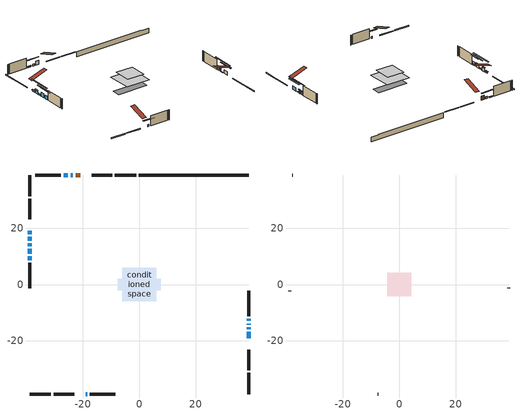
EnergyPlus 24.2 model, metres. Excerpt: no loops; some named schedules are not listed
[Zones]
conditioned space
 floor outside (Floor1 construction): -1.52,-1.52 -1.52,1.52 1.52,1.52 1.52,-1.52 z0.15
 floor adiabatic (AdiabaticFloorConstruction): -5.97,-5.97 -5.97,5.97 5.97,5.97 5.97,-5.97 z2.59
 floor foundation (Slab1 construction): -7.66,-2.12 -7.66,2.12 7.66,2.12 7.66,-2.12 z-2.29
 wall outside (RimJoist1 construction): -1.13,38.91 -8.66,38.91 / -38.91,-38.91 -31.39,-38.91 / -38.91,38.91 -38.91,31.39 / 38.91,-38.91 38.91,-31.39 z0.15:0.45
 wall outside (RimJoist2 construction): -9.59,38.91 -16.92,38.91 / -30.46,-38.91 -23.12,-38.91 / -38.91,30.46 -38.91,23.12 / 38.91,-30.46 38.91,-23.12 z0.15:0.45
 wall outside (AdiabaticWallConstruction 1): -20.96,38.91 -22.65,38.91 z0.15:2.18
 wall outside (AdiabaticWallConstruction): 38.91,-19.08 38.91,-16.79 / -38.91,16.93 -38.91,15.61 z0.15:1.85; -38.91,19.08 -38.91,17.86 z0.15:0.76; 38.91,-15.87 38.91,-15.25 z0.15:0.41; -38.91,14.69 -38.91,13.67 z0.15:0.84; -23.57,38.91 -24.41,38.91 / -19.08,-38.91 -18.47,-38.91 z0.15:1.07; -38.91,12.74 -38.91,10.91 z0.15:2.16; -38.91,9.98 -38.91,8.66 z0.15:1.9; 38.91,-14.33 38.91,-13.87 z0.15:1.83; 38.91,-12.94 38.91,-12.25 z0.15:1.73; -25.34,38.91 -26.92,38.91 z0.15:0.46
 wall outside (Wall1 construction): -27.85,38.91 -36.87,38.91 / -17.54,-38.91 -8.52,-38.91 / -38.91,7.73 -38.91,-1.29 / 38.91,-11.33 38.91,-2.3 z0.15:5.03
 wall foundation (FoundationWall1 construction): -0.2,38.91,-2.29 -0.2,38.91,0.15 35,38.91,0.15 35,38.91,-0.07 38.91,38.91,-0.07 38.91,38.91,-2.29
 window (WindowConstruction): 38.91,-19.08 38.91,-16.79 z0.15:1.85
 window (WindowConstruction 8): -38.91,19.08 -38.91,17.86 z0.15:0.76
 window (WindowConstruction 9): -38.91,16.93 -38.91,15.61 z0.15:1.85
 window (WindowConstruction 10): 38.91,-15.87 38.91,-15.26 z0.15:0.4
 window (WindowConstruction 11): -38.91,14.68 -38.91,13.67 z0.15:0.84
 window (WindowConstruction 1): -23.57,38.91 -24.41,38.91 z0.15:1.06
 window (WindowConstruction 2): -19.08,-38.91 -18.47,-38.91 z0.15:1.06
 window (WindowConstruction 3): -38.91,12.74 -38.91,10.91 z0.15:2.16
 window (WindowConstruction 4): -38.91,9.98 -38.91,8.66 z0.15:1.9
 window (WindowConstruction 5): 38.91,-14.33 38.91,-13.87 z0.15:1.83
 window (WindowConstruction 6): 38.91,-12.94 38.91,-12.26 z0.15:1.73
 window (WindowConstruction 7): -25.34,38.91 -26.92,38.91 z0.15:0.45
 door (Door): -20.96,38.91 -22.64,38.91 z0.15:2.18
 ceiling adiabatic (AdiabaticFloorConstruction): 5.97,-5.97 5.97,5.97 -5.97,5.97 -5.97,-5.97 z2.59
attic - vented
 floor to conditioned space (Floor2 construction Reversed): -4.25,-4.25 -4.25,4.25 4.25,4.25 4.25,-4.25 z5.03
 wall outside (Wall3 construction): -37.8,38.91 -37.98,38.91 / -7.59,-38.91 -7.41,-38.91 / -38.91,-2.22 -38.91,-2.4 / 38.91,-1.37 38.91,-1.19 z0.15:5.03
 roof outside (Roof1 construction): -20.04,38.91,5.03 -20.04,30.63,7.79 -17.85,30.63,7.79 -17.85,38.91,5.03; -20.01,-38.91,5.03 -20.01,-30.63,7.79 -22.19,-30.63,7.79 -22.19,-38.91,5.03; -38.91,20.01,5.03 -30.63,20.01,7.79 -30.63,22.19,7.79 -38.91,22.19,5.03; 38.91,-20.01,5.03 30.63,-20.01,7.79 30.63,-22.19,7.79 38.91,-22.19,5.03
shading: 38.91,-14.16 38.91,-21.72 39.32,-21.72 39.32,-14.16 z4.49; -38.91,17.66 -38.91,19.28 -39.32,19.28 -39.32,17.66 z0.96; -38.91,15.41 -38.91,17.13 -39.32,17.13 -39.32,15.41 z2.05; 38.91,-10.18 38.91,-20.95 39.32,-20.95 39.32,-10.18 z5.48; -38.91,8.59 -38.91,19.77 -39.32,19.77 -39.32,8.59 z5.92; -27.05,38.91 -20.93,38.91 -20.93,39.32 -27.05,39.32 z3.7; -15.83,-38.91 -21.72,-38.91 -21.72,-39.32 -15.83,-39.32 z3.7; -38.91,8.27 -38.91,15.38 -39.32,15.38 -39.32,8.27 z4.8; -38.91,6.02 -38.91,12.62 -39.32,12.62 -39.32,6.02 z4.54; 38.91,-13.67 38.91,-14.53 39.32,-14.53 39.32,-13.67 z2.03; 38.91,-12.05 38.91,-13.14 39.32,-13.14 39.32,-12.05 z1.93; -27.12,38.91 -25.14,38.91 -25.14,39.32 -27.12,39.32 z0.66
[Building]
Building 1: Terrain=Suburbs
[Site:Location]
Windsor AP_ON: Latitude {deg}=42.28; Longitude {deg}=-82.96; Time Zone {hr}=-5; Elevation {m}=190; Keep Site Location Information=Yes
[Site:GroundTemperature:Shallow]
6.34957, 4.46684, 4.31606, 5.20952, 8.79623, 12.3662, 15.4612, 17.4219, 17.5884, 15.9938, 12.9777, 9.51722
[Site:WaterMainsTemperature]
Calculation Method=Schedule; Temperature Schedule=mains temperature schedule
[Material] Roughness=Rough; Thermal Absorptance=0.9
Name | Thickness {m} | Conductivity {W/m-K} | Density {kg/m3} | Specific Heat {J/kg-K} | Solar Absorptance | Visible Absorptance
asphalt or fiberglass shingles | 0.00635 | 0.162714 | 1121.4 | 1465.45 | 0.84 | 0.84
ceiling loosefill ins | 0.0846667 | 0.0480833 | 16.02 | 1046.75 | 0.7 | 0.7
ceiling stud and cavity | 0.1397 | 0.0963999 | 65.682 | 1177.47 | 0.7 | 0.7
concrete 4.0 in. | 0.1016 | 1.803125 | 2242.8 | 837.4 | 0.7 | 0.7
concrete 8.0 in. | 0.2032 | 1.803125 | 2242.8 | 837.4 | 0.7 | 0.7
door material | 0.04445 | 0.053851 | 512.64 | 1214.23 | 0.7 | 0.7
exterior vertical ins | 0.00196271 | 0.029427 | 32.04 | 1214.23 | 0.7 | 0.7
floor covering | 0.0127 | 0.0433444 | 54.468 | 1339.84 | 0.6 | 0.6
floor rigid ins | 0.051816 | 0.029427 | 32.04 | 1214.23 | 0.7 | 0.7
floor rigid ins 1; wall rigid ins | 0.512978 | 0.029427 | 32.04 | 1214.23 | 0.7 | 0.7
floor stud and cavity | 0.1397 | 0.0886258 | 92.3553 | 1139.71 | 0.7 | 0.7
floor stud and cavity 1 | 0.1397 | 1.75129 | 37.0049 | 1207.88 | 0.7 | 0.7
furniture material conditioned space 1 | 0.1524 | 0.115458 | 640.8 | 1214.23 | 0.6 | 0.6
gypsum board | 0.0127 | 0.160291 | 801 | 837.4 | 0.6 | 0.6
gypsum board 1 | 0.0127 | 0.160291 | 801 | 837.4 | 0.7 | 0.7
osb sheathing 0.5 in. | 0.0127 | 0.115458 | 512.64 | 1214.23 | 0.7 | 0.7
osb sheathing 0.75 in. | 0.01905 | 0.115458 | 512.64 | 1214.23 | 0.7 | 0.7
osb sheathing 2.0 in. | 0.0508 | 0.115458 | 512.64 | 1214.23 | 0.7 | 0.7
rim joist stud and cavity | 0.0508 | 0.177588 | 50.32683 | 1063.81 | 0.6 | 0.6
rim joist stud and cavity 1 | 0.0508 | 0.0332151 | 125.044 | 1163.47 | 0.6 | 0.6
slab rigid ins | 0.0064257 | 0.029427 | 32.04 | 1214.23 | 0.7 | 0.7
wall stud and cavity | 0.1397 | 0.0985572 | 139.0536 | 1170.24 | 0.7 | 0.7
wall stud and cavity 1 | 0.0889 | 6.9971 | 50.32683 | 1063.81 | 0.6 | 0.6
wall stud and cavity 2 | 0.0889 | 0.380278 | 52.3479 | 1209.89 | 0.7 | 0.7
wall stud and cavity 3 | 0.0889 | 0.391764 | 83.0341 | 1211.67 | 0.7 | 0.7
wood siding | 0.0254 | 0.102417 | 544.68 | 1172.36 | 0.25 | 0.25
wood siding 1 | 0.00254 | 0.102417 | 544.68 | 1172.36 | 0.25 | 0.25
wood siding 2; wood siding 3; wood siding 4 | 0.0254 | 0.102417 | 544.68 | 1172.36 | 0.7 | 0.7
[WindowMaterial:SimpleGlazingSystem]
Name | U-Factor {W/m2-K} | Solar Heat Gain Coefficient
WindowMaterial | 3.58055 | 0.7
WindowMaterial 1 | 3.869557 | 0.67
WindowMaterial 10 | 2.699889 | 0.46
WindowMaterial 11 | 3.93996 | 0.67
WindowMaterial 2 | 4.20853 | 0.66
WindowMaterial 3 | 3.304596 | 0.72
WindowMaterial 4 | 2.102 | 0.64
WindowMaterial 5 | 2.99401 | 0.6
WindowMaterial 6 | 3.90306 | 0.68
WindowMaterial 7 | 4.62927 | 0.61
WindowMaterial 8 | 2.27915 | 0.58
WindowMaterial 9 | 3.51979 | 0.71
[Construction]
AdiabaticFloorConstruction: floor stud and cavity 1, floor rigid ins 1, osb sheathing 0.75 in., floor covering
AdiabaticWallConstruction: wood siding 3, wall rigid ins, wall stud and cavity 2, gypsum board
AdiabaticWallConstruction 1: wood siding 4, wall rigid ins, wall stud and cavity 2, gypsum board
Door: door material
Floor1 construction: floor stud and cavity, floor rigid ins, osb sheathing 0.75 in., floor covering
Floor2 construction Reversed: gypsum board, ceiling stud and cavity, ceiling loosefill ins
FoundationWall1 construction: concrete 8.0 in., gypsum board 1
furniture construction conditioned space 1: furniture material conditioned space 1
PartitionWallConstruction: gypsum board, wall stud and cavity 3, gypsum board
RimJoist1 construction: wood siding 2, rim joist stud and cavity
RimJoist2 construction: wood siding 2, osb sheathing 2.0 in., rim joist stud and cavity 1
Roof1 construction: asphalt or fiberglass shingles
Slab1 construction: slab rigid ins, concrete 4.0 in.
Wall1 construction: wood siding, osb sheathing 0.5 in., wall stud and cavity, gypsum board
Wall3 construction: wood siding 1, wall stud and cavity 1
WindowConstruction: WindowMaterial
WindowConstruction 1: WindowMaterial 1
WindowConstruction 10: WindowMaterial 10
WindowConstruction 11: WindowMaterial 11
WindowConstruction 2: WindowMaterial 2
WindowConstruction 3: WindowMaterial 3
WindowConstruction 4: WindowMaterial 4
WindowConstruction 5: WindowMaterial 5
WindowConstruction 6: WindowMaterial 6
WindowConstruction 7: WindowMaterial 7
WindowConstruction 8: WindowMaterial 8
WindowConstruction 9: WindowMaterial 9
[Zone] Multiplier=1; Part of Total Floor Area=Yes
Name | Volume {m3}
attic - vented | 32.4546
conditioned space | 531.3
[Space]
Name | Zone | Volume {m3}
attic - vented 1 | attic - vented | 32.4546
conditioned space 1 | conditioned space | 531.3
[ZoneInfiltration:EffectiveLeakageArea]
infil attic - vented 1: Zone or Space=attic - vented 1; Schedule=Always On Discrete; Effective Air Leakage Area {cm2}=3216.89; Stack Coefficient=0.0005312; Wind Coefficient=1.55722e-05
[ZoneMixing]
whole house fan mix: Zone or Space=attic - vented; Schedule=Always On Continuous; Design Flow Rate Calculation Method=Flow/Zone; Design Flow Rate {m3/s}=0; Source Zone or Space=conditioned space
[SurfaceProperty:ExposedFoundationPerimeter]
Slab1: Exposed Perimeter Calculation Method=TotalExposedPerimeter; Total Exposed Perimeter {m}=39.117
[InternalMass] Zone or ZoneList=conditioned space; Space or SpaceList=conditioned space 1
Name | Construction | Surface Area {m2}
furniture mass conditioned space 1 | furniture construction conditioned space 1 | 86.6841
partition wall mass | PartitionWallConstruction | 216.71
[Lights]
interior lighting: Zone or ZoneList or Space or SpaceList=conditioned space 1; Schedule=interior lighting schedule; Design Level Calculation Method=LightingLevel; Lighting Level {W}=343.2; Return Air Fraction=0; Fraction Radiant=0.6; Fraction Visible=0.2; Fraction Replaceable=1
[People]
occupants: Zone or ZoneList or Space or SpaceList=conditioned space 1; Number of People Schedule=occupants schedule; Number of People Calculation Method=People; Number of People=3; Fraction Radiant=0.314171; Sensible Heat Fraction=0.56303; Activity Level Schedule=occupants activity schedule; Carbon Dioxide Generation Rate {m3/s-W}=0; Enable ASHRAE 55 Comfort Warnings=No; Mean Radiant Temperature Calculation Type=EnclosureAveraged
[ElectricEquipment] Zone or ZoneList or Space or SpaceList=conditioned space 1; Design Level Calculation Method=EquipmentLevel
Name | Schedule | Design Level {W} | Fraction Latent | Fraction Radiant | Fraction Lost
clothes dryer | clothes dryer schedule | 140.772 | 0.015 | 0.081 | 0.85
clothes washer | clothes washer schedule | 32.1985 | 0.03 | 0.162 | 0.7
cooking range | cooking range schedule | 215.147 | 0.08 | 0.432 | 0.2
dishwasher | dishwasher schedule | 66.8632 | 0.3 | 0.18 | 0.4
fridge | fridge schedule | 72.9452 | 0 | 0.6 | 0
mech vent house fan | mech vent house fan schedule | 0.95 | 0 | 0 | 1
mech vent house fan cfis | mech vent house fan cfis schedule | 0 | 0 | 0 | 0
misc plug loads | misc plug loads schedule | 494.7 | 0.045 | 0.513 | 0.1
whole house fan | Always On Discrete | 0 | 0 | 0 | 1
[OtherEquipment] Zone or ZoneList or Space or SpaceList=conditioned space 1; Design Level Calculation Method=EquipmentLevel
Name | Fuel Type | Schedule | Design Level {W} | Fraction Latent | Fraction Radiant | Fraction Lost
clothes dryer 1 | Electricity | clothes dryer schedule | 0 | 0.015 | 0.081 | 0.85
cooking range 1 | Electricity | cooking range schedule | 0 | 0.08 | 0.432 | 0.2
general water use latent | None | general water use schedule | 62.594 | 1 | 0 | 0
general water use sensible | None | general water use schedule | -61.6891 | 0 | 0.6 | 0
mech vent house fan latent load | None | Always On Discrete | 0 | 1 | 0 | 0
mech vent house fan sensible load | None | Always On Discrete | 0 | 0 | 0 | 0
water heater energy adjustment1 | NaturalGas | Always On Discrete | 0.01 | 0 | 0 | 1
[ZoneInfiltration:DesignFlowRate] Zone or ZoneList or Space or SpaceList=conditioned space 1; Schedule=Always On Discrete; Design Flow Rate Calculation Method=Flow/Zone; Design Flow Rate {m3/s}=0
infil flow; natural vent flow; whole house fan flow
[AvailabilityManager:Scheduled]
central ac and furnace airloop Availability Manager: Schedule=Always On Discrete
[Foundation:Kiva]
Foundation Kiva 1: Initial Indoor Air Temperature {C}=18; Wall Height Above Grade {m}=0.149992; Wall Depth Below Slab {m}=0.2032; Custom Block Material Name 1=exterior vertical ins; Custom Block Depth 1 {m}=2.43998; Custom Block X Position 1 {m}=0.2159; Custom Block Z Position 1 {m}=0
[Foundation:Kiva:Settings]
Soil Conductivity {W/m-K}=0.849921; Soil Density {kg/m3}=1842.3; Soil Specific Heat {J/kg-K}=418.7; Ground Solar Absorptivity=0.9; Ground Thermal Absorptivity=0.9; Ground Surface Roughness {m}=0.03; Far-Field Width {m}=40; Deep-Ground Boundary Condition=ZeroFlux; Deep-Ground Depth {m}=40; Minimum Cell Dimension {m}=0.2; Maximum Cell Growth Coefficient=3; Simulation Timestep=Timestep
[Exterior:Lights]
exterior lighting: Schedule=exterior lighting schedule; Design Level {W}=75.6
[EnergyManagementSystem:GlobalVariable]
central_ac_and_furnace_airloop_Fan_RTF
infil_program_Qfan
infil_program_Qinf
natural_vent_program_Qnv
natural_vent_program_Qwhf
[EnergyManagementSystem:Sensor]
Name | Output:Variable or Output:Meter Index Key | Output:Variable or Output:Meter
airflow_gain | infil flow | Infiltration Sensible Heat Gain Energy
airflow_gain_1 | natural vent flow | Infiltration Sensible Heat Gain Energy
airflow_gain_2 | whole house fan flow | Infiltration Sensible Heat Gain Energy
airflow_loss | infil flow | Infiltration Sensible Heat Loss Energy
airflow_loss_1 | natural vent flow | Infiltration Sensible Heat Loss Energy
airflow_loss_2 | whole house fan flow | Infiltration Sensible Heat Loss Energy
clg_load_cond |  | Cooling:EnergyTransfer:Zone:CONDITIONED SPACE
clg_sp_s; clg_sp_s_1 | cooling setpoint | Schedule Value
clothes_dryer_exhaust_0_sch_s | clothes dryer exhaust 0 schedule | Schedule Value
cool_season | cooling season schedule | Schedule Value
htg_load_cond |  | Heating:EnergyTransfer:Zone:CONDITIONED SPACE
htg_sp_s; htg_sp_s_1 | heating setpoint | Schedule Value
ig_ee_conv | clothes dryer | Electric Equipment Convective Heating Energy
ig_ee_conv_2 | cooking range | Electric Equipment Convective Heating Energy
ig_ee_conv_4 | fridge | Electric Equipment Convective Heating Energy
ig_ee_conv_5 | misc plug loads | Electric Equipment Convective Heating Energy
ig_ee_conv_6 | whole house fan | Electric Equipment Convective Heating Energy
ig_ee_rad | clothes dryer | Electric Equipment Radiant Heating Energy
ig_ee_rad_2 | cooking range | Electric Equipment Radiant Heating Energy
ig_ee_rad_4 | fridge | Electric Equipment Radiant Heating Energy
ig_ee_rad_5 | misc plug loads | Electric Equipment Radiant Heating Energy
ig_ee_rad_6 | whole house fan | Electric Equipment Radiant Heating Energy
ig_lgt_conv | interior lighting | Lights Convective Heating Energy
ig_lgt_rad | interior lighting | Lights Radiant Heating Energy
ig_lgt_vis | interior lighting | Lights Visible Radiation Heating Energy
ig_oe_conv | clothes dryer 1 | Other Equipment Convective Heating Energy
ig_oe_conv_1 | cooking range 1 | Other Equipment Convective Heating Energy
ig_oe_conv_2 | general water use latent | Other Equipment Convective Heating Energy
ig_oe_conv_3 | general water use sensible | Other Equipment Convective Heating Energy
ig_oe_conv_4 | water heater energy adjustment1 | Other Equipment Convective Heating Energy
ig_oe_rad | clothes dryer 1 | Other Equipment Radiant Heating Energy
ig_oe_rad_1 | cooking range 1 | Other Equipment Radiant Heating Energy
ig_oe_rad_2 | general water use latent | Other Equipment Radiant Heating Energy
ig_oe_rad_3 | general water use sensible | Other Equipment Radiant Heating Energy
ig_oe_rad_4 | water heater energy adjustment1 | Other Equipment Radiant Heating Energy
ig_ppl_conv | occupants | People Convective Heating Energy
ig_ppl_rad | occupants | People Radiant Heating Energy
im_conv | furniture mass conditioned space 1 | Surface Inside Face Convection Heat Gain Energy
im_conv_1 | partition wall mass | Surface Inside Face Convection Heat Gain Energy
im_ig | furniture mass conditioned space 1 | Surface Inside Face Internal Gains Radiation Heat Gain Energy
im_ig_1 | partition wall mass | Surface Inside Face Internal Gains Radiation Heat Gain Energy
im_lgt | furniture mass conditioned space 1 | Surface Inside Face Lights Radiation Heat Gain Energy
im_lgt_1 | partition wall mass | Surface Inside Face Lights Radiation Heat Gain Energy
im_sol | furniture mass conditioned space 1 | Surface Inside Face Solar Radiation Heat Gain Energy
im_sol_1 | partition wall mass | Surface Inside Face Solar Radiation Heat Gain Energy
im_surf | furniture mass conditioned space 1 | Surface Inside Face Net Surface Thermal Radiation Heat Gain Energy
im_surf_1 | partition wall mass | Surface Inside Face Net Surface Thermal Radiation Heat Gain Energy
mv_conv | mech vent house fan | Electric Equipment Convective Heating Energy
mv_conv_1 | mech vent house fan cfis | Electric Equipment Convective Heating Energy
mv_conv_2 | mech vent house fan latent load | Other Equipment Convective Heating Energy
mv_conv_3 | mech vent house fan sensible load | Other Equipment Convective Heating Energy
mv_rad | mech vent house fan | Electric Equipment Radiant Heating Energy
mv_rad_1 | mech vent house fan cfis | Electric Equipment Radiant Heating Energy
mv_rad_2 | mech vent house fan latent load | Other Equipment Radiant Heating Energy
mv_rad_3 | mech vent house fan sensible load | Other Equipment Radiant Heating Energy
natural_vent_s | natural vent schedule | Schedule Value
out_pb_s |  | Site Outdoor Air Barometric Pressure
out_wt_s |  | Site Outdoor Air Humidity Ratio
site_vw_s |  | Site Wind Speed
ss_back_out | Window1 | Surface Window Shortwave from Zone Back Out Window Heat Transfer Rate
ss_back_out_1 | Window10 | Surface Window Shortwave from Zone Back Out Window Heat Transfer Rate
ss_back_out_10 | Window8 | Surface Window Shortwave from Zone Back Out Window Heat Transfer Rate
ss_back_out_11 | Window9 | Surface Window Shortwave from Zone Back Out Window Heat Transfer Rate
ss_back_out_2 | Window11 | Surface Window Shortwave from Zone Back Out Window Heat Transfer Rate
ss_back_out_3 | Window12 | Surface Window Shortwave from Zone Back Out Window Heat Transfer Rate
ss_back_out_4 | Window13 | Surface Window Shortwave from Zone Back Out Window Heat Transfer Rate
ss_back_out_5 | Window3 | Surface Window Shortwave from Zone Back Out Window Heat Transfer Rate
ss_back_out_6 | Window4 | Surface Window Shortwave from Zone Back Out Window Heat Transfer Rate
ss_back_out_7 | Window5 | Surface Window Shortwave from Zone Back Out Window Heat Transfer Rate
ss_back_out_8 | Window6 | Surface Window Shortwave from Zone Back Out Window Heat Transfer Rate
ss_back_out_9 | Window7 | Surface Window Shortwave from Zone Back Out Window Heat Transfer Rate
ss_conv | Door1 | Surface Inside Face Convection Heat Gain Energy
ss_conv_1 | Window1 | Surface Inside Face Convection Heat Gain Energy
ss_conv_10 | Window7 | Surface Inside Face Convection Heat Gain Energy
ss_conv_11 | Window8 | Surface Inside Face Convection Heat Gain Energy
ss_conv_12 | Window9 | Surface Inside Face Convection Heat Gain Energy
ss_conv_2 | Window10 | Surface Inside Face Convection Heat Gain Energy
ss_conv_3 | Window11 | Surface Inside Face Convection Heat Gain Energy
ss_conv_4 | Window12 | Surface Inside Face Convection Heat Gain Energy
ss_conv_5 | Window13 | Surface Inside Face Convection Heat Gain Energy
ss_conv_6 | Window3 | Surface Inside Face Convection Heat Gain Energy
ss_conv_7 | Window4 | Surface Inside Face Convection Heat Gain Energy
ss_conv_8 | Window5 | Surface Inside Face Convection Heat Gain Energy
ss_conv_9 | Window6 | Surface Inside Face Convection Heat Gain Energy
ss_ig | Door1 | Surface Inside Face Internal Gains Radiation Heat Gain Energy
ss_ig_1 | Window1 | Surface Inside Face Internal Gains Radiation Heat Gain Energy
ss_ig_10 | Window7 | Surface Inside Face Internal Gains Radiation Heat Gain Energy
ss_ig_11 | Window8 | Surface Inside Face Internal Gains Radiation Heat Gain Energy
ss_ig_12 | Window9 | Surface Inside Face Internal Gains Radiation Heat Gain Energy
ss_ig_2 | Window10 | Surface Inside Face Internal Gains Radiation Heat Gain Energy
ss_ig_3 | Window11 | Surface Inside Face Internal Gains Radiation Heat Gain Energy
ss_ig_4 | Window12 | Surface Inside Face Internal Gains Radiation Heat Gain Energy
ss_ig_5 | Window13 | Surface Inside Face Internal Gains Radiation Heat Gain Energy
ss_ig_6 | Window3 | Surface Inside Face Internal Gains Radiation Heat Gain Energy
ss_ig_7 | Window4 | Surface Inside Face Internal Gains Radiation Heat Gain Energy
ss_ig_8 | Window5 | Surface Inside Face Internal Gains Radiation Heat Gain Energy
ss_ig_9 | Window6 | Surface Inside Face Internal Gains Radiation Heat Gain Energy
ss_lgt | Door1 | Surface Inside Face Lights Radiation Heat Gain Energy
ss_sol | Door1 | Surface Inside Face Solar Radiation Heat Gain Energy
ss_surf | Door1 | Surface Inside Face Net Surface Thermal Radiation Heat Gain Energy
ss_surf_1 | Window1 | Surface Inside Face Net Surface Thermal Radiation Heat Gain Energy
ss_surf_10 | Window7 | Surface Inside Face Net Surface Thermal Radiation Heat Gain Energy
ss_surf_11 | Window8 | Surface Inside Face Net Surface Thermal Radiation Heat Gain Energy
ss_surf_12 | Window9 | Surface Inside Face Net Surface Thermal Radiation Heat Gain Energy
ss_surf_2 | Window10 | Surface Inside Face Net Surface Thermal Radiation Heat Gain Energy
ss_surf_3 | Window11 | Surface Inside Face Net Surface Thermal Radiation Heat Gain Energy
ss_surf_4 | Window12 | Surface Inside Face Net Surface Thermal Radiation Heat Gain Energy
ss_surf_5 | Window13 | Surface Inside Face Net Surface Thermal Radiation Heat Gain Energy
ss_surf_6 | Window3 | Surface Inside Face Net Surface Thermal Radiation Heat Gain Energy
ss_surf_7 | Window4 | Surface Inside Face Net Surface Thermal Radiation Heat Gain Energy
ss_surf_8 | Window5 | Surface Inside Face Net Surface Thermal Radiation Heat Gain Energy
ss_surf_9 | Window6 | Surface Inside Face Net Surface Thermal Radiation Heat Gain Energy
ss_trans_in | Window1 | Surface Window Transmitted Solar Radiation Rate
ss_trans_in_1 | Window10 | Surface Window Transmitted Solar Radiation Rate
ss_trans_in_10 | Window8 | Surface Window Transmitted Solar Radiation Rate
ss_trans_in_11 | Window9 | Surface Window Transmitted Solar Radiation Rate
ss_trans_in_2 | Window11 | Surface Window Transmitted Solar Radiation Rate
ss_trans_in_3 | Window12 | Surface Window Transmitted Solar Radiation Rate
ss_trans_in_4 | Window13 | Surface Window Transmitted Solar Radiation Rate
ss_trans_in_5 | Window3 | Surface Window Transmitted Solar Radiation Rate
ss_trans_in_6 | Window4 | Surface Window Transmitted Solar Radiation Rate
ss_trans_in_7 | Window5 | Surface Window Transmitted Solar Radiation Rate
ss_trans_in_8 | Window6 | Surface Window Transmitted Solar Radiation Rate
ss_trans_in_9 | Window7 | Surface Window Transmitted Solar Radiation Rate
ss_trans_out | Window1 | Surface Inside Face Initial Transmitted Diffuse Transmitted Out Window Solar Radiation Rate
ss_trans_out_1 | Window10 | Surface Inside Face Initial Transmitted Diffuse Transmitted Out Window Solar Radiation Rate
ss_trans_out_10 | Window8 | Surface Inside Face Initial Transmitted Diffuse Transmitted Out Window Solar Radiation Rate
ss_trans_out_11 | Window9 | Surface Inside Face Initial Transmitted Diffuse Transmitted Out Window Solar Radiation Rate
ss_trans_out_2 | Window11 | Surface Inside Face Initial Transmitted Diffuse Transmitted Out Window Solar Radiation Rate
ss_trans_out_3 | Window12 | Surface Inside Face Initial Transmitted Diffuse Transmitted Out Window Solar Radiation Rate
ss_trans_out_4 | Window13 | Surface Inside Face Initial Transmitted Diffuse Transmitted Out Window Solar Radiation Rate
ss_trans_out_5 | Window3 | Surface Inside Face Initial Transmitted Diffuse Transmitted Out Window Solar Radiation Rate
ss_trans_out_6 | Window4 | Surface Inside Face Initial Transmitted Diffuse Transmitted Out Window Solar Radiation Rate
ss_trans_out_7 | Window5 | Surface Inside Face Initial Transmitted Diffuse Transmitted Out Window Solar Radiation Rate
ss_trans_out_8 | Window6 | Surface Inside Face Initial Transmitted Diffuse Transmitted Out Window Solar Radiation Rate
ss_trans_out_9 | Window7 | Surface Inside Face Initial Transmitted Diffuse Transmitted Out Window Solar Radiation Rate
s_conv | Floor1 | Surface Inside Face Convection Heat Gain Energy
s_conv_1 | Floor2 | Surface Inside Face Convection Heat Gain Energy
s_conv_10 | RimJoist2:180 | Surface Inside Face Convection Heat Gain Energy
s_conv_11 | RimJoist2:270 | Surface Inside Face Convection Heat Gain Energy
s_conv_12 | RimJoist2:90 | Surface Inside Face Convection Heat Gain Energy
s_conv_13 | Slab1 | Surface Inside Face Convection Heat Gain Energy
s_conv_14 | Wall1:0 | Surface Inside Face Convection Heat Gain Energy
s_conv_15 | Wall1:180 | Surface Inside Face Convection Heat Gain Energy
s_conv_16 | Wall1:270 | Surface Inside Face Convection Heat Gain Energy
s_conv_17 | Wall1:90 | Surface Inside Face Convection Heat Gain Energy
s_conv_2 | FoundationWall1 | Surface Inside Face Convection Heat Gain Energy
s_conv_3 | inferred conditioned ceiling | Surface Inside Face Convection Heat Gain Energy
s_conv_4 | inferred conditioned floor | Surface Inside Face Convection Heat Gain Energy
s_conv_5 | RimJoist1:0 | Surface Inside Face Convection Heat Gain Energy
s_conv_6 | RimJoist1:180 | Surface Inside Face Convection Heat Gain Energy
s_conv_7 | RimJoist1:270 | Surface Inside Face Convection Heat Gain Energy
